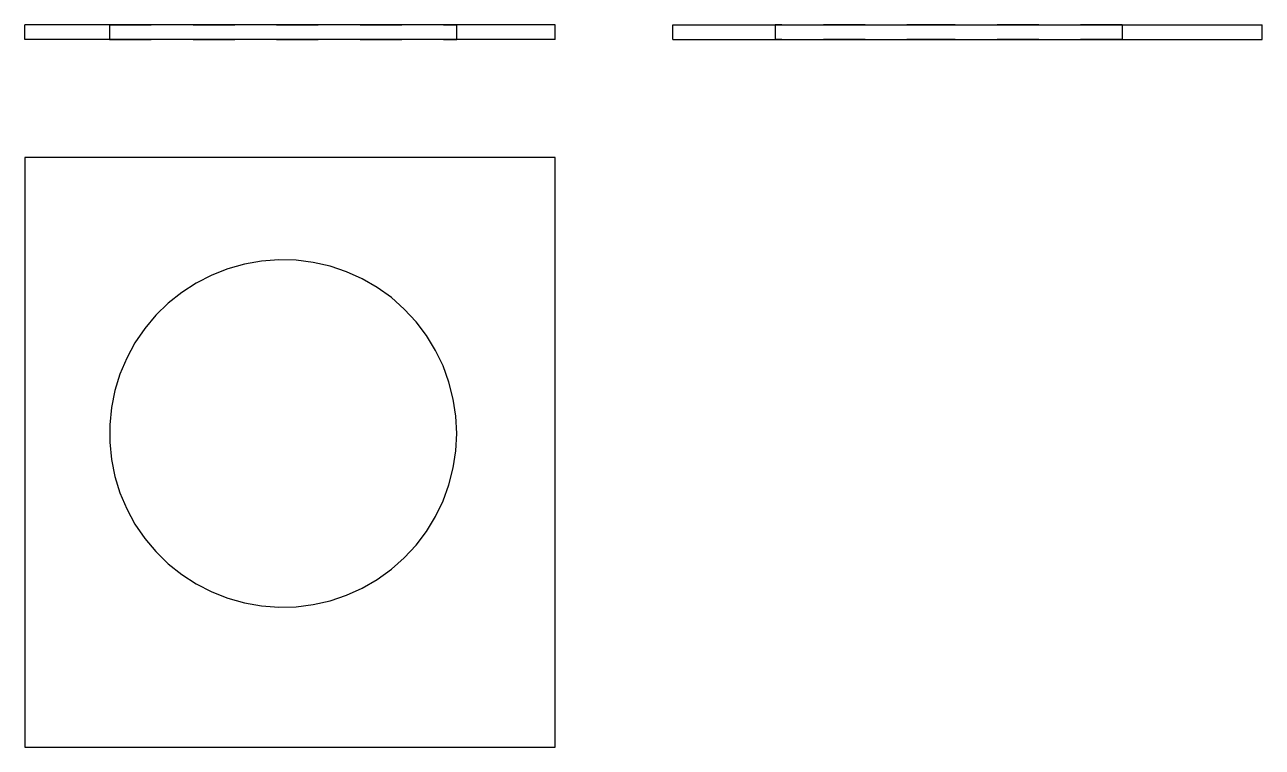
# Model space of a CAD drawing. Extents: x 0 to 2.96, y 0 to 1.73.
import ezdxf

# ---------------------------------------------------------------- set-up
doc = ezdxf.new("R2010")
doc.units = 0
doc.linetypes.add('HIDDEN', pattern=[0.070568, 0.047069, -0.023499])
for name, color, linetype in [('FRONT', 7, 'CONTINUOUS'), ('FRONT_HID', 7, 'HIDDEN'), ('LEFT', 7, 'CONTINUOUS'), ('LEFT_HID', 7, 'HIDDEN'), ('TOP', 7, 'CONTINUOUS')]:
    doc.layers.add(name, color=color, linetype=linetype)

msp = doc.modelspace()

# ---------------------------------------------------------------- linework, layer by layer
at = {"layer": 'FRONT'}
for p, q in [((1.270229, 1.728979), (0, 1.728979)), ((0, 1.693639), (0, 1.728979)), ((1.270229, 1.693639), (1.270229, 1.728979)), ((1.270229, 1.693639), (0, 1.693639))]:
    msp.add_line(p, q, dxfattribs=at)
at = {"layer": 'FRONT_HID', "linetype": 'HIDDEN'}
for p, q in [((1.034545, 1.728979), (0.202968, 1.728979)), ((0.202968, 1.728979), (1.034545, 1.728979)), ((0.202968, 1.728979), (0.202968, 1.693639)), ((1.034545, 1.693639), (1.034545, 1.728979)), ((1.034545, 1.693639), (0.202968, 1.693639)), ((0.202968, 1.693639), (1.034545, 1.693639))]:
    msp.add_line(p, q, dxfattribs=at)
at = {"layer": 'LEFT'}
for p, q in [((1.552503, 1.693639), (1.552503, 1.728979)), ((1.552503, 1.728979), (2.963869, 1.728979)), ((2.963869, 1.693639), (2.963869, 1.728979)), ((1.552503, 1.693639), (2.963869, 1.693639))]:
    msp.add_line(p, q, dxfattribs=at)
at = {"layer": 'LEFT_HID', "linetype": 'HIDDEN'}
for p, q in [((2.212969, 1.728979), (1.79718, 1.728979)), ((1.79718, 1.728979), (2.628757, 1.728979)), ((1.79718, 1.728979), (1.79718, 1.693639)), ((2.628757, 1.728979), (2.212969, 1.728979)), ((2.628757, 1.728979), (2.628757, 1.693639)), ((2.212969, 1.693639), (1.79718, 1.693639)), ((1.79718, 1.693639), (2.628757, 1.693639)), ((2.628757, 1.693639), (2.212969, 1.693639))]:
    msp.add_line(p, q, dxfattribs=at)
at = {"layer": 'TOP'}
for p, q in [((1.270229, 1.411366), (0, 1.411366)), ((0, 1.411366), (0, 0)), ((1.270229, 0), (1.270229, 1.411366)), ((0.526235, 1.156264), (0.486334, 1.145037)), ((0.567056, 1.163462), (0.526235, 1.156264)), ((0.608391, 1.166559), (0.567056, 1.163462)), ((0.649829, 1.165526), (0.608391, 1.166559)), ((0.690958, 1.160372), (0.649829, 1.165526)), ((0.731369, 1.151148), (0.690958, 1.160372)), ((0.447748, 1.129894), (0.410862, 1.110983)), ((0.486334, 1.145037), (0.447748, 1.129894)), ((0.770661, 1.137947), (0.731369, 1.151148)), ((0.808444, 1.120899), (0.770661, 1.137947)), ((0.410862, 1.110983), (0.376043, 1.088495)), ((0.844341, 1.100173), (0.808444, 1.120899)), ((0.877997, 1.075977), (0.844341, 1.100173)), ((0.376043, 1.088495), (0.343635, 1.06265)), ((0.909075, 1.048549), (0.877997, 1.075977)), ((0.343635, 1.06265), (0.313962, 1.033708)), ((0.937269, 1.018164), (0.909075, 1.048549)), ((0.313962, 1.033708), (0.287318, 1.001955)), ((0.962297, 0.985122), (0.937269, 1.018164)), ((0.287318, 1.001955), (0.263968, 0.967707)), ((0.983911, 0.949753), (0.962297, 0.985122)), ((0.263968, 0.967707), (0.244144, 0.931304)), ((1.001896, 0.912407), (0.983911, 0.949753)), ((0.244144, 0.931304), (0.228043, 0.893108)), ((0.228043, 0.893108), (0.215826, 0.853499)), ((1.016073, 0.873456), (1.001896, 0.912407)), ((1.026301, 0.833287), (1.016073, 0.873456)), ((0.215826, 0.853499), (0.207612, 0.81287)), ((1.032479, 0.792299), (1.026301, 0.833287)), ((0.207612, 0.81287), (0.203485, 0.771625)), ((0.203485, 0.771625), (0.203485, 0.730175)), ((1.034545, 0.7509), (1.032479, 0.792299)), ((1.032479, 0.709501), (1.034545, 0.7509)), ((0.203485, 0.730175), (0.207612, 0.68893)), ((0.207612, 0.68893), (0.215826, 0.648301)), ((1.026301, 0.668513), (1.032479, 0.709501)), ((1.016073, 0.628344), (1.026301, 0.668513)), ((0.215826, 0.648301), (0.228043, 0.608692)), ((1.001896, 0.589393), (1.016073, 0.628344)), ((0.228043, 0.608692), (0.244144, 0.570496)), ((0.244144, 0.570496), (0.263968, 0.534093)), ((0.983911, 0.552048), (1.001896, 0.589393)), ((0.263968, 0.534093), (0.287318, 0.499845)), ((0.962297, 0.516678), (0.983911, 0.552048)), ((0.937269, 0.483636), (0.962297, 0.516678)), ((0.287318, 0.499845), (0.313962, 0.468092)), ((0.909075, 0.453251), (0.937269, 0.483636)), ((0.313962, 0.468092), (0.343635, 0.43915)), ((0.877997, 0.425824), (0.909075, 0.453251)), ((0.343635, 0.43915), (0.376043, 0.413306)), ((0.844341, 0.401627), (0.877997, 0.425824)), ((0.376043, 0.413306), (0.410862, 0.390817)), ((0.410862, 0.390817), (0.447748, 0.371906)), ((0.808444, 0.380902), (0.844341, 0.401627)), ((0.447748, 0.371906), (0.486334, 0.356763)), ((0.486334, 0.356763), (0.526235, 0.345536)), ((0.731369, 0.350652), (0.770661, 0.363854)), ((0.770661, 0.363854), (0.808444, 0.380902)), ((0.526235, 0.345536), (0.567056, 0.338338)), ((0.567056, 0.338338), (0.608391, 0.335241)), ((0.608391, 0.335241), (0.649829, 0.336274)), ((0.649829, 0.336274), (0.690958, 0.341428)), ((0.690958, 0.341428), (0.731369, 0.350652)), ((0, 0), (1.270229, 0))]:
    msp.add_line(p, q, dxfattribs=at)

doc.saveas('drawing.dxf')
